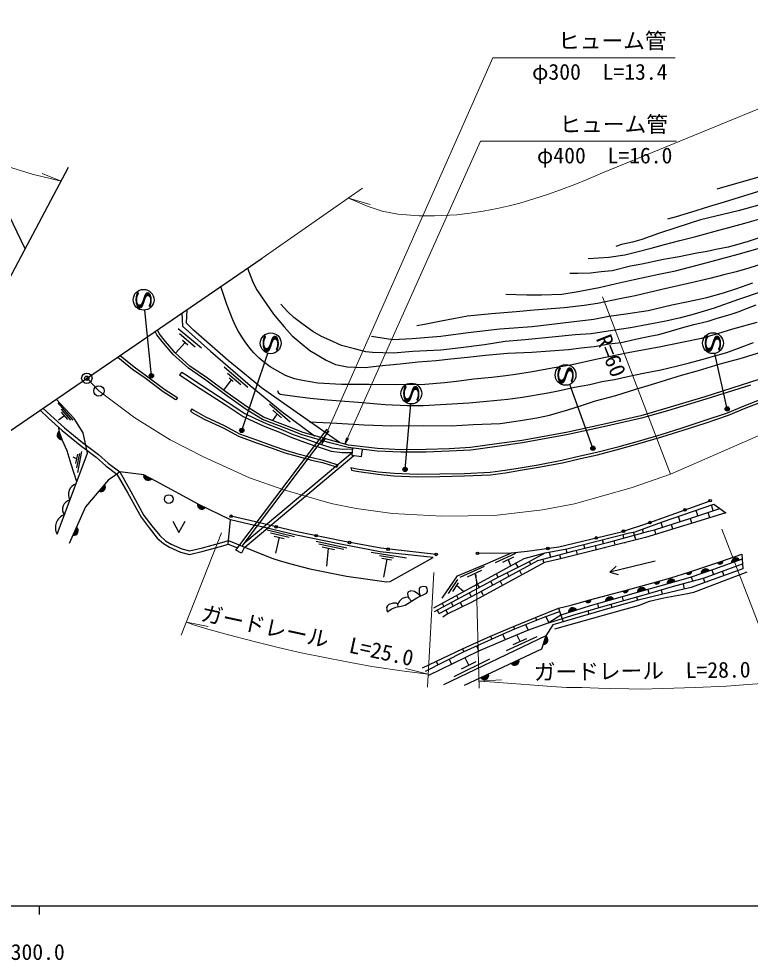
# Model space of a CAD drawing. Units: millimetres at full size, sheet at 1:1000; details may follow other scales. Extents: x 40000 to 680000, y 20000 to 380000.
# Drawn here: x 365666 to 449987, y 198715 to 307318 of the extents above; entities that cross this region are included whole.
import ezdxf
from ezdxf.enums import TextEntityAlignment as Align

# ---------------------------------------------------------------- set-up
doc = ezdxf.new("R2010")
doc.units = ezdxf.units.MM
doc.header["$LTSCALE"] = 1000
doc.header["$PDMODE"] = 32
doc.header["$PDSIZE"] = 500
doc.linetypes.add('CHAIN', pattern=[18.5, 12, -1.5, 3.5, -1.5])
for name, color, linetype, lineweight in [('M-BGD', 7, 'Continuous', 25), ('M-BGD-EXST', 7, 'Continuous', 25), ('M-BMK', 2, 'CHAIN', 13), ('M-BMK-OTRS', 5, 'Continuous', 25), ('M-BMK-SRVR', 3, 'Continuous', 25), ('M-STR-HTXT', 7, 'Continuous', 13), ('M-STR-STRC', 7, 'Continuous', 25), ('M-TTL-BAND', 7, 'Continuous', 25)]:
    doc.layers.add(name, color=color, linetype=linetype, lineweight=lineweight)
doc.layers.add('M-OTRS', color=6, linetype='Continuous')
doc.styles.add('@ＭＳ ゴシック', font='')
doc.styles.add('ＭＳ ゴシック', font='')
doc.styles.get('@ＭＳ ゴシック').set_extended_font_data('@MS Gothic')
doc.styles.get('ＭＳ ゴシック').set_extended_font_data('MS Gothic')

# ---------------------------------------------------------------- blocks, each defined once
blk = doc.blocks.new('open_arrow')
at = {"color": 0, "linetype": 'Continuous', "lineweight": -2}
blk.add_lwpolyline([(7.5, 1.25), (0, 0), (7.5, -1.25)], dxfattribs=at)

msp = doc.modelspace()

# ---------------------------------------------------------------- hatches: boundary and pattern name
at = {"layer": 'M-BGD'}
for points in [[(370331, 259730, 0.82183), (370648, 258791)], [(380081, 254727, 0.82183), (380950, 254251)], [(374891, 252834, 0.82183), (375531, 253591)], [(386278, 251371, 0.82183), (387167, 250932)], [(371903, 247757, 0.82183), (372306, 248662)], [(446229, 244576, 0.84072), (446822, 244778)], [(448774, 244886, 0.82183), (447843, 244546)], [(442627, 243397, 0.84072), (443223, 243589)], [(445283, 243620, 0.82183), (444346, 243297)], [(438939, 242295, 0.84072), (439542, 242461)], [(441359, 242385, 0.82183), (440405, 242117)], [(435309, 241303, 0.84072), (435913, 241466)], [(437945, 241424, 0.82183), (436993, 241150)], [(431028, 240151, 0.84072), (431631, 240318)], [(434248, 240353, 0.82183), (433293, 240086)], [(429988, 239109, 0.82183), (429043, 238811)], [(426119, 235179, 0.82183), (426411, 236126)], [(422426, 232940, 0.82183), (423323, 233360)], [(418931, 231301, 0.82183), (419828, 231721)]]:
    msp.add_hatch(color=256, dxfattribs=at).paths.add_polyline_path(points)
at = {"layer": 'M-BGD-EXST'}
for points in [[(380734, 266021, 0.41421), (381073, 265921, 0.41421), (381173, 266260, 1)], [(380734, 266021, 1), (381173, 266260, 0.41421), (380834, 266360, 0.41421)], [(447129, 262195, 0.41421), (447469, 262095, 0.41421), (447569, 262434, 1)], [(447129, 262195, 1), (447569, 262434, 0.41421), (447229, 262534, 0.41421)], [(391156, 259719, 0.41421), (391495, 259619, 0.41421), (391595, 259958, 1)], [(391156, 259719, 1), (391595, 259958, 0.41421), (391256, 260058, 0.41421)], [(431644, 257654, 0.41421), (431983, 257554, 0.41421), (432083, 257893, 1)], [(431644, 257654, 1), (432083, 257893, 0.41421), (431744, 257993, 0.41421)], [(409985, 255220, 0.41421), (410324, 255120, 0.41421), (410424, 255459, 1)], [(409985, 255220, 1), (410424, 255459, 0.41421), (410085, 255559, 0.41421)]]:
    msp.add_hatch(color=256, dxfattribs=at).paths.add_polyline_path(points)

# ---------------------------------------------------------------- linework, layer by layer
at = {"layer": 'M-BGD'}
for p, q in [((366390, 280771), (364550, 284628)), ((384026, 271581), (386709, 269355)), ((384183, 270996), (386013, 269477)), ((384844, 269993), (383731, 268759)), ((384522, 270260), (385167, 269725)), ((389343, 267167), (392077, 264813)), ((389733, 266436), (391265, 265116)), ((390146, 265684), (389251, 264486)), ((389899, 265897), (390394, 265471)), ((370169, 263014), (371873, 261029)), ((394566, 262886), (396965, 260830)), ((370529, 262288), (371616, 261021)), ((370566, 261938), (371280, 261106)), ((394960, 262154), (395955, 261301)), ((370923, 261522), (370244, 261007)), ((395457, 261728), (394914, 260962)), ((390690, 246006), (401222, 259981)), ((391419, 246475), (401462, 259800)), ((372902, 257408), (372414, 254961)), ((372325, 256559), (371939, 256741)), ((372432, 257095), (372218, 256023)), ((372649, 257162), (372321, 255514)), ((391718, 246354), (404293, 256941)), ((391730, 246888), (404089, 257292)), ((445714, 250572), (445530, 251248)), ((441901, 249298), (441731, 249924)), ((443948, 249969), (443768, 250634)), ((445324, 249761), (445155, 250381)), ((445889, 249927), (445887, 249934)), ((439892, 248658), (439738, 249227)), ((441064, 248452), (440920, 248985)), ((443265, 249128), (443114, 249685)), ((394293, 248353), (397445, 247610)), ((394668, 248008), (396828, 247499)), ((395110, 247647), (396258, 247376)), ((435438, 247417), (435330, 247816)), ((436789, 247231), (436551, 248107)), ((437693, 248033), (437580, 248449)), ((439123, 247855), (438984, 248368)), ((391142, 246606), (391419, 246475)), ((395684, 247512), (395278, 245659)), ((399946, 247059), (403478, 246299)), ((400259, 246736), (403147, 246115)), ((430937, 246236), (430817, 246675)), ((432288, 246032), (432148, 246545)), ((433084, 246784), (432966, 247218)), ((434435, 246616), (434302, 247106)), ((435594, 246841), (435578, 246901)), ((391324, 245683), (390690, 246006)), ((391692, 246365), (391324, 245683)), ((400628, 246401), (402067, 246091)), ((401348, 246246), (401124, 244163)), ((406296, 245804), (410357, 245118)), ((420620, 244583), (422961, 245679)), ((426811, 245785), (426962, 245206)), ((428151, 245046), (428032, 245485)), ((428899, 245711), (428776, 246163)), ((430097, 245501), (429965, 245988)), ((431072, 245738), (431062, 245773)), ((433226, 246260), (433212, 246310)), ((407233, 245392), (408875, 245114)), ((407527, 245089), (408648, 244899)), ((408088, 244994), (407712, 242915)), ((421456, 244643), (422739, 245244)), ((422097, 244943), (422362, 244203)), ((422950, 244525), (423203, 244045)), ((424508, 244720), (424688, 244378)), ((426079, 244975), (426177, 244567)), ((429026, 245242), (429021, 245263)), ((416563, 242895), (419342, 244181)), ((417413, 242958), (419057, 243718)), ((418235, 243338), (418529, 242102)), ((420711, 243298), (420934, 242874)), ((421960, 243404), (422169, 243009)), ((423397, 243676), (423597, 243298)), ((433791, 243473), (434762, 243191)), ((445561, 243716), (445751, 243219)), ((446775, 243599), (446958, 243085)), ((415207, 241023), (416294, 242651)), ((415721, 241252), (416376, 242234)), ((420079, 242414), (420298, 241997)), ((421153, 242458), (421357, 242070)), ((443201, 242902), (443376, 242445)), ((444571, 242792), (444758, 242302)), ((416181, 241941), (416976, 241251)), ((418529, 242102), (418742, 241696)), ((418962, 241278), (419175, 240875)), ((438186, 241492), (438313, 241040)), ((439732, 241446), (439858, 240929)), ((442251, 242144), (442396, 241516)), ((416136, 240791), (416336, 240411)), ((417597, 241081), (417816, 240666)), ((435223, 240633), (435347, 240191)), ((436885, 240631), (436998, 240228)), ((414147, 238715), (413905, 239120)), ((414484, 239885), (414672, 239527)), ((414892, 239111), (415130, 238658)), ((415512, 239973), (415731, 239557)), ((416555, 239996), (416782, 239563)), ((427880, 239313), (428418, 237749)), ((431271, 239025), (431390, 238617)), ((432381, 239831), (432506, 239383)), ((433938, 239790), (434049, 239397)), ((435615, 239236), (435623, 239206)), ((425229, 238265), (425370, 237957)), ((426424, 238366), (426763, 237624)), ((428149, 238531), (426763, 237624)), ((422687, 237228), (422817, 236946)), ((424093, 237452), (424399, 236785)), ((427234, 237402), (426413, 236132)), ((426413, 236132), (414643, 230486)), ((420060, 236106), (420217, 235762)), ((421446, 236314), (421732, 235691)), ((421889, 234443), (425433, 236043)), ((422663, 235121), (424249, 235837)), ((423456, 235479), (423069, 236242)), ((426413, 236132), (425935, 234586)), ((416807, 234626), (416958, 234297)), ((425935, 234586), (417007, 230398)), ((418435, 234963), (418712, 234358)), ((417553, 232738), (417136, 233596)), ((413793, 233210), (413994, 232773)), ((415288, 233438), (415565, 232832)), ((415859, 231458), (419978, 233487)), ((416690, 232314), (418415, 233163))]:
    msp.add_line(p, q, dxfattribs=at)
for points in [[(446199, 287701), (451153, 289134)], [(451455, 287557), (449210, 286866), (446980, 286148), (445195, 285625), (443232, 285002), (441467, 284479), (440468, 284207)], [(450990, 285803), (448597, 285154), (444275, 284115), (441518, 283227), (439416, 282543), (437513, 281859), (436431, 281563), (435167, 281267), (434506, 281062)], [(431313, 279668), (433683, 279811), (435528, 280099), (436922, 280435), (438554, 280878), (440115, 281295), (441885, 281763), (443739, 282221), (445939, 282809), (447544, 283251), (449390, 283741), (451260, 284289)], [(451024, 282048), (449775, 281613), (448842, 281367), (447461, 280971), (446021, 280687), (445017, 280469), (443831, 280283), (441796, 279873), (439977, 279542), (437480, 279021), (436205, 278776), (434068, 278260), (432826, 278115), (431590, 277956), (430106, 277930), (429182, 277923)], [(421822, 275535), (424235, 275469), (425920, 275475), (428277, 275559), (429944, 275824), (432559, 276330), (434539, 276787), (436616, 277250), (439448, 277841), (441368, 278256), (443887, 278896), (445602, 279353), (448586, 280178), (450891, 280840)], [(392033, 278536), (392600, 277060), (393056, 276099), (394241, 274366), (395010, 273253), (396267, 271772), (397168, 270760), (398089, 269961), (399232, 269071), (401116, 267936), (402169, 267420), (403525, 267168), (404405, 267117), (405592, 267076), (407191, 267278), (409614, 267521), (411708, 267733), (413793, 267915), (415462, 268087), (417400, 268290), (419485, 268522), (422019, 268745), (424802, 268867), (426927, 269018), (429038, 269180), (430505, 269342), (431993, 269504), (433713, 269808), (435120, 269990), (436751, 270365), (438411, 270699), (439463, 270901), (440904, 271338), (442220, 271692), (443505, 272046), (445134, 272430), (446190, 272796), (447688, 273221), (448598, 273514), (449671, 273949), (450686, 274314)], [(451411, 279063), (449816, 278546), (448358, 278142), (446943, 277781), (445322, 277353), (442689, 276763), (439807, 276077), (436728, 275371), (434977, 275017), (432404, 274474), (430857, 274233), (428536, 273974), (425081, 273722), (423008, 273522), (420147, 273269), (417402, 273010), (415792, 272721), (414378, 272432), (412456, 272065), (411565, 271896)], [(450743, 272286), (447932, 271520), (446228, 270973), (444384, 270454), (442317, 270013), (439505, 269446), (437143, 268998), (435920, 268775), (432202, 268033), (429481, 267408), (428572, 267245), (427160, 267010), (424885, 266583), (422921, 266274), (421800, 266126), (420219, 265928), (418136, 265729), (416113, 265486), (414734, 265339), (412491, 265140), (409051, 265081), (406043, 265125), (402869, 265140), (400147, 265294), (398371, 265589), (397466, 265795), (396414, 266177), (395524, 266655), (394632, 267172), (393853, 267774), (393370, 268156), (392750, 268766), (392310, 269325), (391746, 270072), (391456, 270520), (391002, 271253), (390642, 271902), (390357, 272576), (389992, 273475), (389656, 274353), (389353, 275290), (388966, 276436)], [(451486, 275892), (448634, 274921), (445845, 273952), (443517, 273238), (441963, 272823), (440248, 272455), (438210, 272040), (436179, 271673), (434121, 271357), (431673, 270990), (429793, 270862), (427152, 270595), (424031, 270268), (421756, 270090), (419362, 269724), (416615, 269367), (414320, 269110), (411091, 268922), (408836, 268744), (406426, 268822), (405673, 268902), (404384, 269235), (402861, 269641), (401516, 270227), (400552, 270678), (399566, 271238), (398440, 272039), (397356, 272853), (396680, 273528), (396203, 274033), (395878, 274393)], [(406338, 270698), (408805, 270306), (411024, 270430), (414328, 270718), (417455, 271148), (421122, 271549), (424861, 271836), (427124, 272085), (429027, 272305), (431972, 272668), (433693, 273012), (435661, 273281), (438214, 273673), (440968, 274304), (442857, 274689), (444980, 275186), (446931, 275721), (448317, 276151), (450293, 276871)], [(402639, 258420), (393635, 264740), (391670, 266344), (389812, 267894), (387631, 269768), (385786, 271399), (384992, 272210), (385081, 273778)], [(384451, 273347), (384554, 271854), (387750, 268992), (392333, 265008), (396031, 261994), (399771, 259217)], [(450015, 265062), (444858, 263433), (440455, 262105), (437440, 261242), (433073, 260232), (429020, 259349), (423729, 258393), (420820, 257977), (417767, 257561), (415286, 257425), (412631, 257321), (409692, 257310), (406989, 257436), (403626, 257854), (401517, 258401), (398339, 259318), (396479, 260038), (393758, 261084), (391869, 262256), (389505, 263921), (387243, 265613), (385211, 267019), (383479, 268583), (382345, 269906), (381570, 270863), (381398, 271258)], [(452922, 266313), (449924, 265348), (444769, 263720), (440371, 262392), (437365, 261533), (433007, 260525), (428961, 259643), (423681, 258689), (420779, 258275), (417738, 257860), (415272, 257725), (412625, 257621), (409699, 257610), (407014, 257735), (403682, 258149), (401596, 258691), (398435, 259602), (396587, 260318), (393892, 261354), (392034, 262506), (389682, 264164), (387418, 265857), (385397, 267255), (383695, 268792), (382575, 270098), (381829, 271020), (381651, 271430)], [(395490, 264451), (395560, 264226), (395803, 264029), (397197, 263838), (399264, 263537), (401266, 263357), (402768, 263247), (404787, 263103), (407903, 262837), (410497, 262703), (412314, 262703), (414943, 262866), (417549, 263016), (419615, 263224), (422042, 263456), (423749, 263687), (426483, 264122), (427848, 264388), (429743, 264810), (431502, 265128), (432885, 265475), (434328, 265702), (436023, 266078), (437674, 266426), (439705, 266808), (441612, 267271), (443006, 267636), (444423, 268000), (445902, 268453), (447290, 268806), (448952, 269419), (450387, 269963)], [(399196, 260837), (402348, 260676), (405475, 260476), (408685, 260362), (412286, 260411), (415497, 260372), (418062, 260530), (421175, 260638), (423513, 260964), (425407, 261289), (426837, 261595), (428962, 262218), (430778, 262800), (432159, 263254), (434492, 263856), (436800, 264586), (438596, 265148), (442074, 266226), (444017, 266758), (446528, 267510), (448847, 268111), (451717, 269028)], [(384448, 266563), (384205, 266251), (386582, 264663), (389465, 262807), (391536, 261439), (392756, 260854), (394031, 260281), (395708, 259615), (397136, 259000), (398617, 258492), (399777, 258063), (400419, 257847), (401683, 257435), (402957, 257285), (404089, 257292)], [(384448, 266563), (384786, 266344), (386801, 264998), (389684, 263143), (391734, 261788), (392925, 261217), (394186, 260650), (395861, 259985), (397280, 259373), (398751, 258868), (399909, 258440), (400545, 258227), (401769, 257828), (402979, 257686), (404130, 257692)], [(370079, 247873), (373589, 257203), (373092, 259536), (372035, 261194), (369966, 263434)], [(368107, 262161), (369088, 261259), (370656, 259833), (372753, 258136), (374598, 256747), (375699, 255737), (376980, 254799)], [(368446, 262393), (369358, 261555), (370917, 260137), (372999, 258452), (374855, 257055), (375953, 256046), (377328, 255040)], [(372351, 253912), (371711, 255922), (371235, 257466), (370690, 258668), (370331, 259730), (370259, 260195)], [(404140, 257790), (404056, 256970), (405182, 256834), (405284, 257648)], [(377328, 255040), (376542, 254495), (375996, 254139), (373360, 251028), (371473, 246791)], [(376980, 254799), (378220, 252591), (379758, 249815), (380698, 248582), (381627, 247420), (382348, 246784), (383039, 246366), (384316, 245781), (385328, 245535), (386938, 245904), (389177, 246524), (389809, 246721), (390894, 246276)], [(377328, 255040), (378570, 252784), (380093, 250035), (381013, 248828), (381918, 247697), (382586, 247108), (383226, 246720), (384448, 246161), (385331, 245946), (386839, 246292), (389064, 246908), (389827, 247146), (391142, 246606)], [(389809, 246721), (389827, 247146), (390059, 249536), (386438, 251285), (381472, 253965), (380081, 254727), (377328, 255040)], [(413524, 239360), (423931, 245063), (426336, 245694), (428846, 246177), (436073, 248004), (436747, 248149), (439883, 249280), (445788, 251338), (447197, 250336), (437939, 247491), (427950, 244996), (426259, 244587), (417903, 240016), (415068, 238628), (414545, 238269)], [(418558, 245655), (422461, 245715), (424278, 245900), (427942, 246386), (435157, 248136), (438410, 249199), (445384, 251726)], [(413789, 245528), (407392, 246235), (403038, 247046), (397767, 248140), (393267, 249209), (392936, 249270), (390150, 249925)], [(414147, 238715), (418574, 241070), (421338, 242557), (425519, 244829), (429714, 245924), (433673, 246934), (438296, 248197), (438976, 248365), (443136, 249692), (446493, 250837)], [(383410, 249355), (384125, 248060), (384841, 249355)], [(391419, 246475), (393501, 245634), (394957, 245075), (395785, 244775), (397028, 244432), (399235, 243872), (401338, 243431), (403454, 243029), (405904, 242664), (408052, 242372), (408475, 242388), (413445, 245163), (407334, 245839), (402960, 246653), (397681, 247749), (393185, 248818), (392854, 248878), (390059, 249536)], [(412189, 232457), (416807, 234626), (420060, 236106), (422687, 237228), (425229, 238265), (427880, 239313), (429354, 239685), (431359, 240243), (435592, 241379), (439189, 242364), (440853, 242826), (443046, 243531), (446496, 244664), (449031, 245552), (449160, 243868), (444756, 242301), (443170, 241695), (442350, 241505), (439911, 240942), (437077, 240250), (434083, 239407), (431313, 238595), (427234, 237402)], [(413574, 238944), (417676, 241123), (421024, 242922), (424297, 244608), (426336, 245694)], [(414488, 240485), (416255, 243053), (419740, 244513), (422461, 245715)], [(426763, 237624), (429529, 238520), (432449, 239367), (435426, 240213), (438028, 240958), (441034, 241819), (443468, 242470), (444716, 242834), (447425, 243841), (449117, 244433)], [(449074, 244996), (445750, 243782), (443201, 242902), (440367, 242106), (437478, 241293), (434701, 240480), (431532, 239594), (428149, 238531)], [(439027, 244757), (433791, 243473), (434521, 244173)], [(427464, 236954), (435254, 239137), (437094, 239643), (438369, 240129), (440016, 240500), (442585, 240986), (443484, 241182), (447038, 242534), (449637, 243536)], [(408143, 238885), (408674, 239255), (409116, 239434), (409737, 239554), (410221, 239661), (411558, 240520), (412670, 241053), (412789, 241262), (412760, 241639), (412628, 241805), (412348, 241830), (411947, 241766), (411805, 241585), (411805, 241418), (411819, 241179), (411863, 240978), (411985, 240725)], [(411985, 240725), (411682, 240992), (411271, 241237), (410864, 241325), (410521, 241164), (410467, 240963), (410570, 240591), (410634, 240473), (410939, 240123)], [(410570, 240591), (410260, 240570), (409868, 240457), (409697, 240276), (409569, 240119), (409496, 240021), (409349, 239806), (409339, 239698), (409364, 239566), (409379, 239485)], [(409349, 239806), (409163, 239904), (408810, 239909), (408325, 239747), (408173, 239581), (408075, 239409), (408080, 239262), (408095, 239071), (408124, 238973), (408143, 238885)], [(412568, 232040), (417008, 234322), (421355, 236273), (422837, 236955), (426102, 238247), (428004, 238952)], [(426763, 237624), (424304, 236750), (421724, 235688), (418602, 234309), (412917, 231544)]]:
    msp.add_lwpolyline(points, dxfattribs=at)
for centre, radius in [((382949, 251918), 500), ((445384, 251726), 150), ((390150, 249925), 150), ((442475, 250672), 150), ((395346, 248715), 150), ((438410, 249199), 150), ((399951, 247687), 150), ((435368, 248205), 150), ((403786, 246906), 150), ((432242, 247429), 150), ((408259, 246139), 150), ((413789, 245528), 150), ((418558, 245655), 150), ((426649, 246215), 150)]:
    msp.add_circle(centre, radius, dxfattribs=at)
for centre, radius, start, end in [((370582, 259292), 505, 119.84305, 277.50125), ((380562, 254574), 505, 162.46418, 320.12237), ((372638, 252464), 1263, 107.43978, 211.3197), ((375136, 253276), 505, 240.90928, 38.56747), ((371775, 250755), 1074, 101.5959, 217.16359), ((386766, 251239), 505, 164.88476, 322.54295), ((371428, 248640), 1552, 109.14895, 209.61054), ((372015, 248249), 505, 257.15198, 54.81017), ((446508, 244729), 318, 208.62883, 8.84656), ((448342, 244625), 505, 31.24082, 188.89901), ((442908, 243545), 318, 207.82139, 8.03912), ((444846, 243366), 505, 30.20023, 187.85842), ((439226, 242431), 318, 205.27763, 5.49536), ((440909, 242156), 505, 26.87168, 184.52987), ((435597, 241437), 318, 204.97355, 5.19128), ((437496, 241193), 505, 27.221, 184.87919), ((431315, 240287), 318, 205.35341, 5.57114), ((433797, 240126), 505, 26.79548, 184.45367), ((429545, 238867), 505, 28.61817, 186.27636), ((426172, 235682), 505, 264.00273, 61.66092), ((422833, 233239), 505, 216.29814, 13.95633), ((419338, 231600), 505, 216.29814, 13.95633)]:
    msp.add_arc(centre, radius, start, end, dxfattribs=at)
at = {"layer": 'M-BGD-EXST'}
for p, q in [((380954, 266141), (380183, 273711)), ((380954, 266141), (380183, 273711)), ((391375, 259838), (394380, 268734)), ((391375, 259838), (394380, 268734)), ((447349, 262314), (445928, 268722)), ((447349, 262314), (445928, 268722)), ((431864, 257773), (429188, 265137)), ((431864, 257773), (429188, 265137)), ((410205, 255340), (410844, 262890)), ((410205, 255340), (410844, 262890))]:
    msp.add_line(p, q, dxfattribs=at)
for centre, radius in [((380052, 274904), 1200), ((394710, 269887), 1200), ((394710, 269887), 1200), ((445694, 269899), 1200), ((445694, 269899), 1200), ((428704, 266235), 1200), ((428704, 266235), 1200), ((380954, 266141), 250), ((380954, 266141), 250), ((410917, 264088), 1200), ((410917, 264088), 1200), ((447349, 262314), 250), ((447349, 262314), 250), ((391375, 259838), 250), ((391375, 259838), 250), ((431864, 257773), 250), ((431864, 257773), 250), ((410205, 255340), 250), ((410205, 255340), 250)]:
    msp.add_circle(centre, radius, dxfattribs=at)
at = {"layer": 'M-BMK'}
msp.add_lwpolyline([(373503, 265854), (374896, 264385), (379057, 261290), (383104, 258733), (386943, 256770), (392257, 254353), (396208, 252984), (401662, 251419), (404543, 250834), (408732, 250264), (414446, 249925), (420498, 250015), (426044, 250666), (429739, 251355), (436285, 253195), (440811, 254791), (453399, 260303), (456707, 261509), (471512, 267364), (563926, 305402)], dxfattribs=at)
at = {"layer": 'M-BMK-OTRS'}
for p, q in [((345963, 242408), (371406, 290192)), ((353267, 252005), (393738, 279702))]:
    msp.add_line(p, q, dxfattribs=at)
at = {"layer": 'M-BMK-SRVR'}
for centre in [(373503, 265854), (374896, 264385)]:
    msp.add_circle(centre, 600, dxfattribs=at)
at = {"layer": 'M-OTRS'}
msp.add_point((373503, 265854), dxfattribs=at)
at = {"layer": 'M-STR-HTXT'}
for p, q in [((370547, 288577), (368363, 289465)), ((393738, 279702), (405281, 287764)), ((432967, 275237), (440811, 254791)), ((389024, 247999), (384387, 236208)), ((446724, 248440), (453767, 230119)), ((413505, 243443), (412788, 230218)), ((418391, 243186), (418758, 230078)), ((412869, 231721), (410253, 232349))]:
    msp.add_line(p, q, dxfattribs=at)
for points in [[(370547, 288577), (367201, 289387), (364246, 290332), (361675, 291343), (359103, 292454), (356684, 293625), (353666, 295119), (351201, 296351), (347925, 297937), (344851, 299473), (342093, 300845), (338821, 302366), (335681, 303968), (332105, 305732), (328539, 307516), (324857, 309310), (322194, 310588), (319113, 312115), (316009, 313636), (312960, 315146), (310175, 316530), (307513, 317812), (310233, 316880)], [(400550, 258226), (420334, 302822), (441339, 302822)], [(450868, 296897), (444400, 294251), (432957, 289550), (431266, 288804), (429786, 288204), (428135, 287572), (426628, 287038), (425043, 286539), (423424, 286046), (422185, 285753), (420831, 285440), (419207, 285140), (417680, 284886), (416154, 284693), (413575, 284580), (411824, 284573), (409378, 284780), (407547, 285146), (405945, 285658), (403657, 286630), (406190, 285879)], [(403256, 258260), (418912, 293189), (441504, 293189)], [(412869, 231721), (410086, 232045), (406382, 232604), (403309, 233162), (400955, 233629), (398219, 234188), (395554, 234781), (392801, 235480), (389821, 236259), (387734, 236832), (385813, 237391), (384981, 237718), (387512, 237193)], [(453503, 230806), (449730, 230513), (447253, 230315), (443703, 230182), (439935, 230058), (437407, 229992), (435998, 230019), (433920, 230041), (432500, 230112), (430581, 230161), (428817, 230182), (427067, 230303), (424571, 230466), (422498, 230625), (420492, 230789), (418735, 230898), (421333, 231040)]]:
    msp.add_lwpolyline(points, dxfattribs=at)
at = {"layer": 'M-STR-STRC'}
for p, q in [((383970, 263605), (383787, 263368)), ((385607, 262341), (385446, 262086)), ((402472, 255888), (402345, 255608)), ((403952, 255569), (404005, 255251))]:
    msp.add_line(p, q, dxfattribs=at)
for points in [[(377074, 268298), (378764, 266917), (380226, 265885), (382326, 264322), (383705, 263431), (383787, 263368)], [(377332, 268475), (378946, 267156), (380402, 266128), (382497, 264569), (383878, 263676), (383970, 263605)], [(403952, 255569), (404649, 255419), (407079, 255074), (408930, 254902), (411610, 254795), (414196, 254812), (417058, 254878), (420009, 255017), (421726, 255238), (423471, 255526), (425536, 255881), (428269, 256399), (430374, 256887), (432310, 257316), (434875, 257984), (436944, 258560), (439717, 259361), (442165, 260135), (444703, 260962), (447383, 261870), (449307, 262687), (451628, 263580)], [(404005, 255251), (404596, 255124), (407044, 254776), (408910, 254603), (411605, 254495), (414200, 254512), (417068, 254578), (420035, 254718), (421770, 254941), (423520, 255230), (425590, 255586), (428331, 256106), (430440, 256595), (432381, 257024), (434953, 257694), (437026, 258272), (439804, 259074), (442256, 259850), (444797, 260677), (447490, 261589), (449420, 262409), (451736, 263300)], [(385446, 262086), (385664, 261918), (387051, 261142), (389209, 260116), (390976, 259166), (392961, 258446), (394860, 257770), (396317, 257264), (397771, 256851), (399407, 256405), (400670, 256124), (402141, 255652), (402345, 255608)], [(385607, 262341), (385829, 262169), (387189, 261409), (389344, 260383), (391099, 259441), (393062, 258729), (394960, 258053), (396408, 257550), (397851, 257140), (399479, 256696), (400749, 256414), (402218, 255942), (402472, 255888)]]:
    msp.add_lwpolyline(points, dxfattribs=at)
at = {"layer": 'M-TTL-BAND'}
for p, q in [((40000, 205000), (579000, 205000)), ((368000, 205000), (368000, 204000))]:
    msp.add_line(p, q, dxfattribs=at)

# ---------------------------------------------------------------- block references
at = {"layer": 'M-STR-HTXT', "xscale": 100, "yscale": 100}
for p, rotation in [((400550, 258226), 66.1), ((403256, 258260), 65.9)]:
    msp.add_blockref('open_arrow', p, dxfattribs=dict(at, rotation=rotation))

# ---------------------------------------------------------------- texts
at = {"layer": 'M-BGD-EXST', "style": '@ＭＳ ゴシック', "width": 2}
for p in [(380052, 274904), (394710, 269887), (445694, 269899), (428704, 266235), (410917, 264088)]:
    msp.add_text('S', height=1833, rotation=270, dxfattribs=at).set_placement(p, align=Align.MIDDLE_CENTER)
at = {"layer": 'M-STR-HTXT', "style": 'ＭＳ ゴシック'}
for p in [(427839, 303322), (428004, 293689)]:
    msp.add_text('ヒューム管', height=1833, dxfattribs=at).set_placement(p, align=Align.BOTTOM_LEFT)
for s, p in [('φ300\u3000L=13.4', (432642, 299738)), ('φ400\u3000L=16.0', (433209, 290088))]:
    msp.add_text(s, height=1833, dxfattribs=at).set_placement(p, align=Align.BOTTOM_CENTER)
for s, rotation, p in [('R=60', 292.011, (432607, 267903)), ('ガードレール\u3000L=25.0', 347.754, (398621, 234740)), ('ガードレール\u3000L=28.0', 0.705, (437558, 230634))]:
    msp.add_text(s, height=1833, rotation=rotation, dxfattribs=at).set_placement(p, align=Align.BOTTOM_CENTER)
at = {"layer": 'M-TTL-BAND', "style": 'ＭＳ ゴシック'}
msp.add_text('300.0', height=1833, dxfattribs=at).set_placement((367844, 198195), align=Align.BOTTOM_CENTER)

doc.saveas('drawing.dxf')
